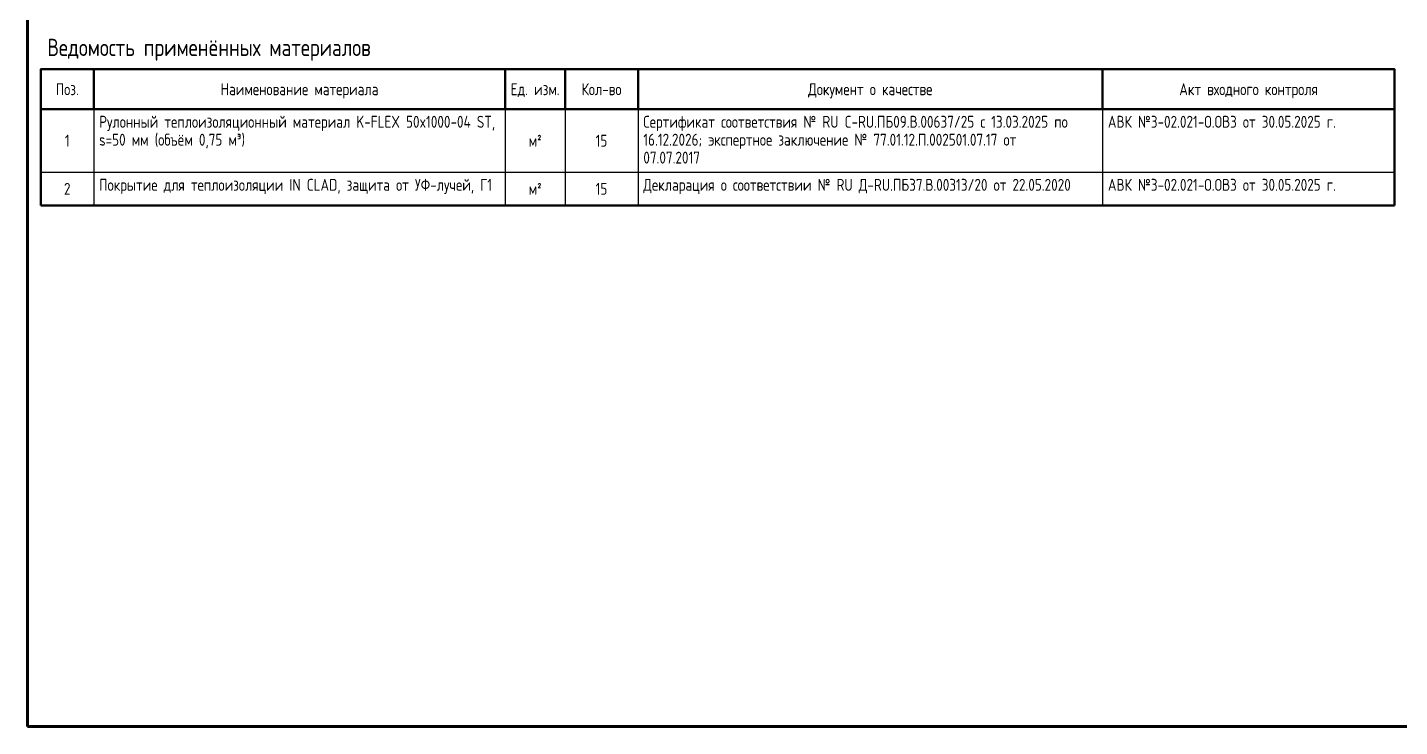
# Model space of a CAD drawing. Header units: metres. Extents: x 20 to 415, y 5 to 292.
# Drawn here: x 20 to 226.7, y 5 to 110.3 of the extents above; entities that cross this region are included whole.
import ezdxf
from ezdxf.enums import TextEntityAlignment as Align

# ---------------------------------------------------------------- set-up
doc = ezdxf.new("R2010")
doc.units = ezdxf.units.M
doc.layers.add('РАМКА', color=7, linetype='Continuous')
doc.layers.add('ТЕКСТ', color=7, linetype='Continuous')
doc.styles.add('GOST', font='isocpeur.ttf')

msp = doc.modelspace()

# ---------------------------------------------------------------- linework, layer by layer
at = {"layer": 'РАМКА', "lineweight": 60}
msp.add_lwpolyline([(20, 5), (415, 5), (415, 292), (20, 292), (20, 5)], dxfattribs=at)
at = {"layer": 'РАМКА', "lineweight": 50}
for points in [[(22, 98), (226, 98), (226, 104), (22, 104), (22, 98)], [(22, 104), (22, 98)], [(22, 104), (22, 83.5)], [(30, 104), (30, 98)], [(92, 104), (92, 98)], [(101, 104), (101, 98)], [(112, 104), (112, 98)], [(182, 104), (182, 98)], [(226, 104), (226, 83.5)], [(22, 83.5), (226, 83.5)]]:
    msp.add_lwpolyline(points, dxfattribs=at)
at = {"layer": 'РАМКА', "lineweight": 25}
for points in [[(22, 98), (22, 88.5)], [(30, 98), (30, 88.5)], [(92, 98), (92, 88.5)], [(101, 98), (101, 88.5)], [(112, 98), (112, 88.5)], [(182, 98), (182, 88.5)], [(226, 98), (226, 88.5)], [(22, 88.5), (226, 88.5)], [(22, 88.5), (22, 83.5)], [(30, 88.5), (30, 83.5)], [(92, 88.5), (92, 83.5)], [(101, 88.5), (101, 83.5)], [(112, 88.5), (112, 83.5)], [(182, 88.5), (182, 83.5)], [(226, 88.5), (226, 83.5)], [(22, 83.5), (226, 83.5)]]:
    msp.add_lwpolyline(points, dxfattribs=at)

# ---------------------------------------------------------------- texts
at = {"layer": 'ТЕКСТ', "style": 'GOST', "width": 0.8}
for s, height, p in [('Ведомость применённых материалов', 2.6, (23, 106)), ('Рулонный теплоизоляционный материал K-FLEX 50x1000-04 ST,', 1.8, (30.8, 95.2)), ('Сертификат соответствия № RU C-RU.ПБ09.В.00637/25 с 13.03.2025 по', 1.8, (112.8, 95.2)), ('АВК №3-02.021-О.ОВ3 от 30.05.2025 г.', 1.8, (182.8, 95.2)), ('s=50 мм (объём 0,75 м³)', 1.8, (30.8, 92.5)), ('16.12.2026; экспертное заключение № 77.01.12.П.002501.07.17 от', 1.8, (112.8, 92.5)), ('07.07.2017', 1.8, (112.8, 89.8)), ('Покрытие для теплоизоляции IN CLAD, защита от УФ-лучей, Г1', 1.8, (30.8, 85.7)), ('Декларация о соответствии № RU Д-RU.ПБ37.В.00313/20 от 22.05.2020', 1.8, (112.8, 85.7)), ('АВК №3-02.021-О.ОВ3 от 30.05.2025 г.', 1.8, (182.8, 85.7))]:
    msp.add_text(s, height=height, dxfattribs=at).set_placement(p)
for s, p in [('Поз.', (26, 100.1)), ('Наименование материала', (61, 100.1)), ('Ед. изм.', (96.5, 100.1)), ('Кол-во', (106.5, 100.1)), ('Документ о качестве', (147, 100.1)), ('Акт входного контроля', (204, 100.1)), ('1', (26, 92.35)), ('м²', (96.5, 92.35)), ('15', (106.5, 92.35)), ('2', (26, 85.1)), ('м²', (96.5, 85.1)), ('15', (106.5, 85.1))]:
    msp.add_text(s, height=1.8, dxfattribs=at).set_placement(p, align=Align.CENTER)

doc.saveas('drawing.dxf')
